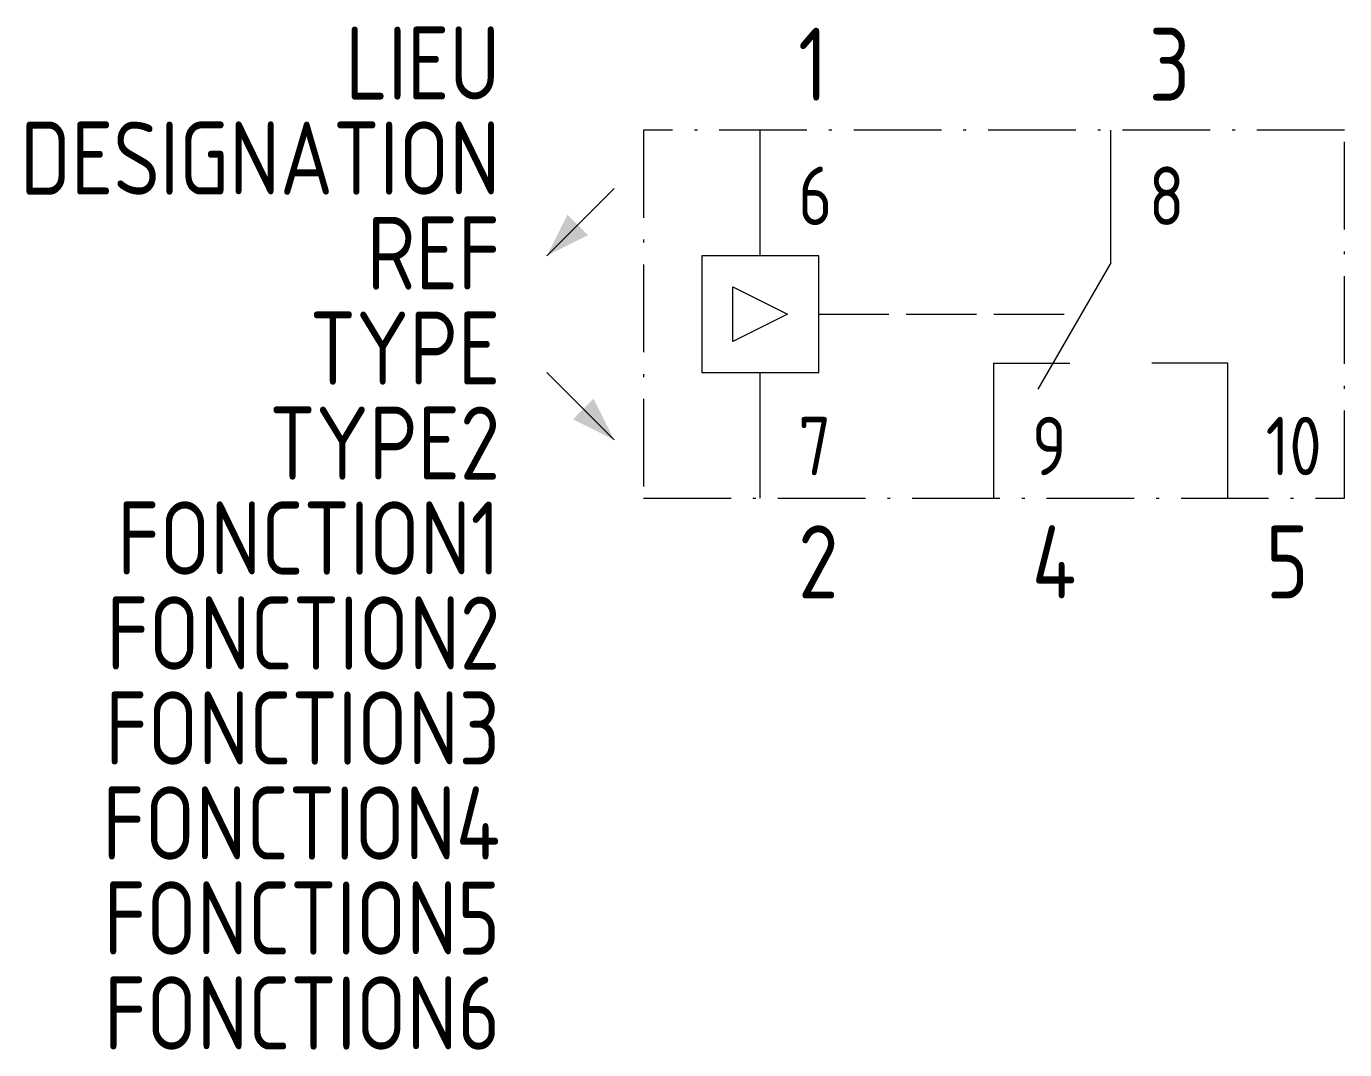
# Model space of a CAD drawing. Extents: x -1609.7 to -1564.6, y -911.1 to -876.
import ezdxf
from ezdxf.enums import TextEntityAlignment as Align

# ---------------------------------------------------------------- set-up
doc = ezdxf.new("R2010")
doc.units = 0
doc.linetypes.add('ACAD_ISO02W100', pattern=[15, 12, -3])
doc.linetypes.add('ACAD_ISO10W100', pattern=[18, 12, -3, 0, -3])
for name, color, linetype in [('SYMB_BOITE', 6, 'ACAD_ISO10W100'), ('SYMB_FIL_FIN', 1, 'CONTINUOUS'), ('SYMB_LIAISON', 1, 'ACAD_ISO02W100'), ('SYMB_REF_CONTACT', 2, 'CONTINUOUS'), ('SYMB_TXT_CONTACT', 2, 'CONTINUOUS'), ('SYMB_TXT_NOM', 3, 'CONTINUOUS')]:
    doc.layers.add(name, color=color, linetype=linetype)
doc.styles.add('NET2_5', font='isocp.shx', dxfattribs={"width": 0.9, "height": 2.5})
doc.styles.add('NET_2', font='isocp.shx', dxfattribs={"width": 0.9, "height": 2})

msp = doc.modelspace()

# ---------------------------------------------------------------- linework, layer by layer
at = {"layer": 'SYMB_BOITE', "ltscale": 0.25}
msp.add_lwpolyline([(-1588.634, -879.593), (-1588.634, -892.193), (-1564.634, -892.193), (-1564.634, -879.593)], close=True, dxfattribs=at)
at = {"layer": 'SYMB_FIL_FIN'}
for p, q in [((-1584.634, -883.893), (-1584.634, -879.593)), ((-1572.634, -884.133), (-1572.634, -879.593)), ((-1589.634, -881.595), (-1591.932, -883.893)), ((-1572.634, -884.133), (-1575.134, -888.463)), ((-1585.571, -886.831), (-1585.571, -884.956)), ((-1585.571, -884.956), (-1583.696, -885.893)), ((-1583.696, -885.893), (-1585.571, -886.831)), ((-1576.634, -892.193), (-1576.634, -887.573)), ((-1576.634, -887.573), (-1574.034, -887.573)), ((-1568.634, -887.573), (-1571.234, -887.573)), ((-1568.634, -892.193), (-1568.634, -887.573)), ((-1591.932, -887.893), (-1589.634, -890.191)), ((-1584.634, -892.193), (-1584.634, -887.893))]:
    msp.add_line(p, q, dxfattribs=at)
msp.add_lwpolyline([(-1586.634, -887.893), (-1582.634, -887.893), (-1582.634, -883.893), (-1586.634, -883.893)], close=True, dxfattribs=at)
for points in [[(-1591.932, -883.893), (-1590.527, -883.189), (-1591.231, -882.486)], [(-1589.634, -890.191), (-1590.339, -888.786), (-1591.041, -889.49)]]:
    msp.add_solid(points, dxfattribs=at)
at = {"layer": 'SYMB_LIAISON', "ltscale": 0.2}
msp.add_line((-1582.634, -885.893), (-1573.65, -885.893), dxfattribs=at)

# ---------------------------------------------------------------- texts
at = {"layer": 'SYMB_REF_CONTACT', "style": 'NET2_5', "width": 0.9, "flags": 8}
msp.add_attdef('REF', text='', height=2.5, dxfattribs=at).set_placement((-1593.532, -885.054), align=Align.RIGHT)
at = {"layer": 'SYMB_TXT_CONTACT', "width": 0.9, "flags": 8}
for tag, p, s, height, style in [('1', (-1583.336, -878.593), '+', 2.5, 'NET2_5'), ('3', (-1571.336, -878.593), '11', 2.5, 'NET2_5'), ('6', (-1583.336, -882.843), '+', 2, 'NET_2'), ('8', (-1571.336, -882.843), 'C', 2, 'NET_2'), ('7', (-1583.336, -891.403), '-', 2, 'NET_2'), ('9', (-1575.336, -891.403), 'O', 2, 'NET_2'), ('10', (-1567.336, -891.403), 'C', 2, 'NET_2'), ('2', (-1583.336, -895.618), '-', 2.5, 'NET2_5'), ('4', (-1575.336, -895.618), '12', 2.5, 'NET2_5'), ('5', (-1567.336, -895.618), '14', 2.5, 'NET2_5')]:
    msp.add_attdef(tag, p, s, height=height, dxfattribs=dict(at, style=style))
at = {"layer": 'SYMB_TXT_NOM', "style": 'NET2_5', "width": 0.9, "flags": 8}
for tag, text, p in [('LIEU', '', (-1593.532, -878.554)), ('DESIGNATION', 'B?', (-1593.532, -881.804)), ('TYPE', '', (-1593.532, -888.304)), ('TYPE2', '', (-1593.532, -891.554)), ('FONCTION1', '', (-1593.532, -894.804)), ('FONCTION2', '', (-1593.532, -898.054)), ('FONCTION3', '', (-1593.532, -901.304)), ('FONCTION4', '', (-1593.532, -904.554)), ('FONCTION5', '', (-1593.532, -907.804)), ('FONCTION6', '', (-1593.532, -911.054))]:
    msp.add_attdef(tag, text=text, height=2.5, dxfattribs=at).set_placement(p, align=Align.RIGHT)

doc.saveas('drawing.dxf')
